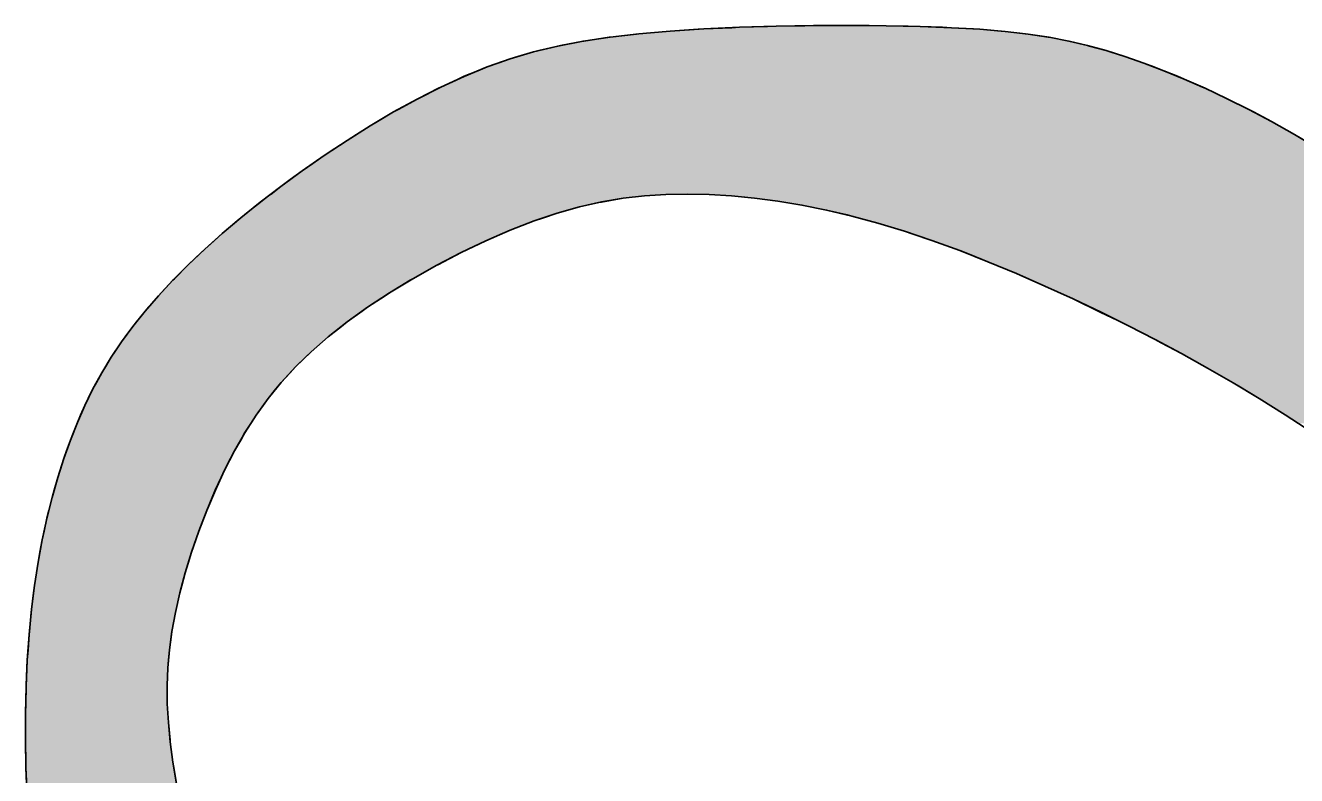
# Model space of a CAD drawing. Header units: inches. Extents: x -225 to -89, y -302 to -258.
# Drawn here: x -172.737 to -172.108, y -267.093 to -266.722 of the extents above; entities that cross this region are included whole.
import ezdxf

# ---------------------------------------------------------------- set-up
doc = ezdxf.new("R2010")
doc.units = ezdxf.units.IN
doc.header["$MEASUREMENT"] = 0
doc.layers.add('A-Elev-Line-01', color=252, linetype='Continuous', lineweight=35)

# ---------------------------------------------------------------- blocks, each defined once
blk = doc.blocks.new('*U11')
at = {"color": 40, "linetype": 'Continuous'}
for p, q in [((-1010.98, 1473.71), (-1018.95, 1473.03)), ((-1009.86, 1473.81), (-1010.98, 1473.71)), ((-1001.69, 1474.33), (-1009.86, 1473.81)), ((-1000.05, 1474.43), (-1001.69, 1474.33)), ((-991.87, 1474.8), (-1000.05, 1474.43)), ((-989.67, 1474.91), (-991.87, 1474.8)), ((-981.51, 1475.15), (-989.67, 1474.91)), ((-978.94, 1475.23), (-981.51, 1475.15)), ((-970.6, 1475.38), (-978.94, 1475.23)), ((-968.09, 1475.42), (-970.6, 1475.38)), ((-957.34, 1475.47), (-968.09, 1475.42)), ((-951.92, 1475.42), (-957.34, 1475.47)), ((-951.92, 1475.42), (-946.91, 1475.38)), ((-946.91, 1475.38), (-940.53, 1475.23)), ((-940.53, 1475.23), (-937.02, 1475.15)), ((-937.02, 1475.15), (-930.51, 1474.91)), ((-930.51, 1474.91), (-927.89, 1474.8)), ((-927.89, 1474.8), (-921.47, 1474.43)), ((-921.47, 1474.43), (-919.68, 1474.33)), ((-919.68, 1474.33), (-913.46, 1473.81)), ((-913.46, 1473.81), (-912.31, 1473.71)), ((-912.31, 1473.71), (-906.34, 1473.03)), ((-1035.19, 1470.88), (-1041.76, 1469.61)), ((-1035.01, 1470.9), (-1035.19, 1470.88)), ((-1027.66, 1472.01), (-1035.01, 1470.9)), ((-1027.35, 1472.06), (-1027.66, 1472.01)), ((-1019.66, 1472.94), (-1027.35, 1472.06)), ((-1018.95, 1473.03), (-1019.66, 1472.94)), ((-906.34, 1473.03), (-905.63, 1472.94)), ((-905.63, 1472.94), (-899.8, 1472.06)), ((-899.8, 1472.06), (-899.5, 1472.01)), ((-899.5, 1472.01), (-893.76, 1470.9)), ((-893.76, 1470.9), (-893.64, 1470.88)), ((-893.64, 1470.88), (-888.28, 1469.61)), ((-1054.19, 1466.39), (-1056.46, 1465.72)), ((-1049.63, 1467.74), (-1054.19, 1466.39)), ((-1048.12, 1468.11), (-1049.63, 1467.74)), ((-1042.58, 1469.45), (-1048.12, 1468.11)), ((-1041.76, 1469.61), (-1042.58, 1469.45)), ((-888.28, 1469.61), (-887.7, 1469.45)), ((-887.7, 1469.45), (-882.9, 1468.11)), ((-882.9, 1468.11), (-881.74, 1467.74)), ((-881.74, 1467.74), (-877.48, 1466.39)), ((-877.48, 1466.39), (-875.55, 1465.72)), ((-1065.85, 1462.26), (-1069.87, 1460.63)), ((-1063.17, 1463.36), (-1065.85, 1462.26)), ((-1060.08, 1464.45), (-1063.17, 1463.36)), ((-1056.46, 1465.72), (-1060.08, 1464.45)), ((-875.55, 1465.72), (-871.89, 1464.45)), ((-871.89, 1464.45), (-869.02, 1463.36)), ((-869.02, 1463.36), (-866.13, 1462.26)), ((-866.13, 1462.26), (-862.12, 1460.63)), ((-1071.59, 1459.84), (-1076.66, 1457.5)), ((-1069.87, 1460.63), (-1071.59, 1459.84)), ((-862.12, 1460.63), (-860.19, 1459.84)), ((-860.19, 1459.84), (-854.87, 1457.5)), ((-1077.35, 1457.15), (-1083.15, 1454.2)), ((-1076.66, 1457.5), (-1077.35, 1457.15)), ((-854.87, 1457.5), (-854.07, 1457.15)), ((-854.07, 1457.15), (-847.79, 1454.2)), ((-1083.51, 1454.02), (-1089.02, 1450.98)), ((-1083.15, 1454.2), (-1083.51, 1454.02)), ((-847.79, 1454.2), (-847.43, 1454.02)), ((-847.43, 1454.02), (-841.35, 1450.98)), ((-1095.04, 1447.48), (-1097.21, 1446.2)), ((-1090.38, 1450.24), (-1095.04, 1447.48)), ((-1089.02, 1450.98), (-1090.38, 1450.24)), ((-841.35, 1450.98), (-839.95, 1450.24)), ((-839.95, 1450.24), (-834.76, 1447.48)), ((-834.76, 1447.48), (-832.47, 1446.2)), ((-1097.21, 1446.2), (-1101.21, 1443.69)), ((-832.47, 1446.2), (-828.01, 1443.69)), ((-1103.96, 1441.96), (-1107.52, 1439.6)), ((-1101.21, 1443.69), (-1103.96, 1441.96)), ((-828.01, 1443.69), (-825.09, 1441.96)), ((-1110.58, 1437.56), (-1113.96, 1435.21)), ((-1107.52, 1439.6), (-1110.58, 1437.56)), ((-1117.03, 1433.07), (-1120.51, 1430.52)), ((-1113.96, 1435.21), (-1117.03, 1433.07)), ((-1120.51, 1430.52), (-1123.25, 1428.51)), ((-1126.78, 1425.81), (-1127.73, 1425.08)), ((-1126.25, 1426.22), (-1126.78, 1425.81)), ((-1126.09, 1426.34), (-1126.25, 1426.22)), ((-1123.25, 1428.51), (-1126.09, 1426.34)), ((-1017.35, 1425.81), (-1023.57, 1425.08)), ((-1011.13, 1426.22), (-1017.35, 1425.81)), ((-1004.86, 1426.34), (-1011.13, 1426.22)), ((-1004.86, 1426.34), (-998.49, 1426.19)), ((-998.49, 1426.19), (-991.98, 1425.81)), ((-991.98, 1425.81), (-989.06, 1425.53)), ((-989.06, 1425.53), (-985.31, 1425.17)), ((-1130.92, 1422.57), (-1133.2, 1420.74)), ((-1129.2, 1423.95), (-1130.92, 1422.57)), ((-1129.12, 1424.01), (-1129.2, 1423.95)), ((-1127.73, 1425.08), (-1129.12, 1424.01)), ((-1036.21, 1422.57), (-1042.74, 1420.74)), ((-1030.1, 1423.95), (-1036.21, 1422.57)), ((-1029.84, 1424.01), (-1030.1, 1423.95)), ((-1023.57, 1425.08), (-1029.84, 1424.01)), ((-985.31, 1425.17), (-978.48, 1424.28)), ((-978.48, 1424.28), (-971.48, 1423.12)), ((-971.48, 1423.12), (-964.3, 1421.67)), ((-964.3, 1421.67), (-958.27, 1420.24)), ((-1135.95, 1418.49), (-1139.13, 1415.8)), ((-1134.88, 1419.39), (-1135.95, 1418.49)), ((-1133.2, 1420.74), (-1134.88, 1419.39)), ((-1049.47, 1418.49), (-1056.42, 1415.8)), ((-1046.78, 1419.39), (-1049.47, 1418.49)), ((-1042.74, 1420.74), (-1046.78, 1419.39)), ((-958.27, 1420.24), (-956.93, 1419.93)), ((-956.93, 1419.93), (-949.37, 1417.88)), ((-949.37, 1417.88), (-941.6, 1415.51)), ((-1140.27, 1414.83), (-1142.64, 1412.72)), ((-1139.13, 1415.8), (-1140.27, 1414.83)), ((-1058.66, 1414.83), (-1063.53, 1412.72)), ((-1056.42, 1415.8), (-1058.66, 1414.83)), ((-941.6, 1415.51), (-939.07, 1414.66)), ((-939.07, 1414.66), (-933.64, 1412.83)), ((-1142.64, 1412.72), (-1145.38, 1410.28)), ((-1063.53, 1412.72), (-1068.64, 1410.28)), ((-933.64, 1412.83), (-925.53, 1409.85)), ((-1146.42, 1409.3), (-1150.18, 1405.74)), ((-1145.38, 1410.28), (-1146.42, 1409.3)), ((-1070.7, 1409.3), (-1077.55, 1405.74)), ((-1068.64, 1410.28), (-1070.7, 1409.3)), ((-925.53, 1409.85), (-922.81, 1408.78)), ((-922.81, 1408.78), (-917.3, 1406.62)), ((-1150.33, 1405.6), (-1154.24, 1401.67)), ((-1150.18, 1405.74), (-1150.33, 1405.6)), ((-1077.83, 1405.6), (-1084.82, 1401.67)), ((-1077.55, 1405.74), (-1077.83, 1405.6)), ((-917.3, 1406.62), (-909.03, 1403.16)), ((-909.03, 1403.16), (-907.75, 1402.6)), ((-1154.69, 1401.22), (-1158.1, 1397.56)), ((-1154.24, 1401.67), (-1154.69, 1401.22)), ((-1085.55, 1401.22), (-1091.56, 1397.56)), ((-1084.82, 1401.67), (-1085.55, 1401.22)), ((-907.75, 1402.6), (-900.75, 1399.53)), ((-900.75, 1399.53), (-893.39, 1396.15)), ((-1158.89, 1396.71), (-1161.81, 1393.34)), ((-1158.1, 1397.56), (-1158.89, 1396.71)), ((-1092.86, 1396.71), (-1097.98, 1393.34)), ((-1091.56, 1397.56), (-1092.86, 1396.71)), ((-893.39, 1396.15), (-892.52, 1395.75)), ((-892.52, 1395.75), (-884.39, 1391.86)), ((-1162.78, 1392.22), (-1165.31, 1389.06)), ((-1161.81, 1393.34), (-1162.78, 1392.22)), ((-1099.53, 1392.22), (-1103.95, 1389.06)), ((-1097.98, 1393.34), (-1099.53, 1392.22)), ((-1165.31, 1389.06), (-1166.35, 1387.76)), ((-1103.95, 1389.06), (-1105.6, 1387.76)), ((-884.39, 1391.86), (-879.72, 1389.55)), ((-879.72, 1389.55), (-876.4, 1387.9)), ((-1168.56, 1384.75), (-1169.63, 1383.29)), ((-1166.35, 1387.76), (-1168.56, 1384.75)), ((-1109.42, 1384.75), (-1111.1, 1383.29)), ((-1105.6, 1387.76), (-1109.42, 1384.75)), ((-876.4, 1387.9), (-868.61, 1383.9)), ((-1169.63, 1383.29), (-1171.56, 1380.4)), ((-1111.1, 1383.29), (-1114.41, 1380.4)), ((-868.61, 1383.9), (-866.83, 1382.95)), ((-866.83, 1382.95), (-860.96, 1379.82)), ((-1172.64, 1378.78), (-1174.34, 1375.97)), ((-1171.56, 1380.4), (-1172.64, 1378.78)), ((-1116.07, 1378.78), (-1118.95, 1375.97)), ((-1114.41, 1380.4), (-1116.07, 1378.78)), ((-860.96, 1379.82), (-854.96, 1376.49)), ((-1175.4, 1374.2), (-1176.91, 1371.43)), ((-1174.34, 1375.97), (-1175.4, 1374.2)), ((-1120.56, 1374.2), (-1123.1, 1371.43)), ((-1118.95, 1375.97), (-1120.56, 1374.2)), ((-854.96, 1376.49), (-853.4, 1375.63)), ((-853.4, 1375.63), (-845.88, 1371.29)), ((-1176.91, 1371.43), (-1177.95, 1369.53)), ((-1123.1, 1371.43), (-1124.64, 1369.53)), ((-845.88, 1371.29), (-844.29, 1370.33)), ((-844.29, 1370.33), (-838.34, 1366.75)), ((-1179.31, 1366.74), (-1180.3, 1364.73)), ((-1177.95, 1369.53), (-1179.31, 1366.74)), ((-1126.91, 1366.74), (-1128.36, 1364.73)), ((-1124.64, 1369.53), (-1126.91, 1366.74)), ((-838.34, 1366.75), (-834.91, 1364.61)), ((-1180.3, 1364.73), (-1181.55, 1361.88)), ((-1128.36, 1364.73), (-1130.42, 1361.88)), ((-834.91, 1364.61), (-830.73, 1361.99)), ((-1182.48, 1359.78), (-1183.65, 1356.8)), ((-1181.55, 1361.88), (-1182.48, 1359.78)), ((-1131.76, 1359.78), (-1133.67, 1356.8)), ((-1130.42, 1361.88), (-1131.76, 1359.78)), ((-830.73, 1361.99), (-826.86, 1359.48)), ((-1183.65, 1356.8), (-1184.51, 1354.63)), ((-1133.67, 1356.8), (-1134.91, 1354.63)), ((-1185.63, 1351.47), (-1186.42, 1349.27)), ((-1184.51, 1354.63), (-1185.63, 1351.47)), ((-1136.72, 1351.47), (-1137.86, 1349.27)), ((-1134.91, 1354.63), (-1136.72, 1351.47)), ((-1186.42, 1349.27), (-1187.5, 1345.88)), ((-1137.86, 1349.27), (-1139.6, 1345.88)), ((-1187.5, 1345.88), (-1188.2, 1343.69)), ((-1139.6, 1345.88), (-1140.62, 1343.69)), ((-1189.23, 1340.07), (-1189.85, 1337.88)), ((-1188.2, 1343.69), (-1189.23, 1340.07)), ((-1142.31, 1340.07), (-1143.23, 1337.88)), ((-1140.62, 1343.69), (-1142.31, 1340.07)), ((-1189.85, 1337.88), (-1190.79, 1334.11)), ((-1143.23, 1337.88), (-1144.82, 1334.11)), ((-1190.79, 1334.11), (-1191.35, 1331.84)), ((-1144.82, 1334.11), (-1145.69, 1331.84)), ((-1191.35, 1331.84), (-1192.17, 1328.07)), ((-1145.69, 1331.84), (-1147.13, 1328.07)), ((-1192.71, 1325.56), (-1193.37, 1322.01)), ((-1192.17, 1328.07), (-1192.71, 1325.56)), ((-1147.99, 1325.56), (-1149.21, 1322.01)), ((-1147.13, 1328.07), (-1147.99, 1325.56)), ((-1193.37, 1322.01), (-1193.92, 1319.03)), ((-1149.21, 1322.01), (-1150.12, 1319.03)), ((-1193.92, 1319.03), (-1194.39, 1315.99)), ((-1150.12, 1319.03), (-1151.05, 1315.99)), ((-1194.39, 1315.99), (-1194.96, 1312.27)), ((-1151.05, 1315.99), (-1152.05, 1312.27)), ((-1194.96, 1312.27), (-1195.23, 1310.09)), ((-1152.05, 1312.27), (-1152.63, 1310.09)), ((-1195.23, 1310.09), (-1195.84, 1305.25)), ((-1152.63, 1310.09), (-1153.74, 1305.25)), ((-1195.92, 1304.38), (-1196.45, 1298.88)), ((-1195.84, 1305.25), (-1195.92, 1304.38)), ((-1153.94, 1304.38), (-1154.96, 1298.88)), ((-1153.74, 1305.25), (-1153.94, 1304.38)), ((-1196.54, 1297.99), (-1196.85, 1293.55)), ((-1196.45, 1298.88), (-1196.54, 1297.99)), ((-1155.08, 1297.99), (-1155.69, 1293.55)), ((-1154.96, 1298.88), (-1155.08, 1297.99)), ((-1196.85, 1293.55), (-1197.06, 1290.51)), ((-1155.69, 1293.55), (-1155.96, 1290.51)), ((-1197.16, 1288.31), (-1197.41, 1283.09)), ((-1197.06, 1290.51), (-1197.16, 1288.31)), ((-1156.16, 1288.31), (-1156.35, 1283.09)), ((-1155.96, 1290.51), (-1156.16, 1288.31)), ((-1197.42, 1282.85), (-1197.54, 1277.8)), ((-1197.41, 1283.09), (-1197.42, 1282.85)), ((-1156.35, 1283.09), (-1156.35, 1282.85)), ((-1156.35, 1282.85), (-1156.29, 1277.8)), ((-1197.54, 1277.8), (-1197.6, 1275.07)), ((-1156.29, 1277.8), (-1156.13, 1275.07)), ((-1197.6, 1275.07), (-1197.61, 1272.38)), ((-1156.13, 1275.07), (-1155.98, 1272.38)), ((-1197.61, 1272.38), (-1197.61, 1267.19)), ((-1155.98, 1272.38), (-1155.47, 1267.19)), ((-1197.61, 1267.19), (-1197.61, 1266.73)), ((-1197.61, 1266.73), (-1197.49, 1260.79)), ((-1155.47, 1267.19), (-1155.43, 1266.73)), ((-1155.43, 1266.73), (-1154.65, 1260.79)), ((-1197.49, 1260.79), (-1197.46, 1259.26)), ((-1197.46, 1259.26), (-1197.27, 1254.5)), ((-1154.65, 1260.79), (-1154.4, 1259.26)), ((-1154.4, 1259.26), (-1153.64, 1254.5))]:
    blk.add_line(p, q, dxfattribs=at)
for points in [[(-1010.98, 1473.71), (-1018.95, 1473.03), (-906.34, 1473.03)], [(-1009.86, 1473.81), (-1010.98, 1473.71), (-912.31, 1473.71)], [(-1001.69, 1474.33), (-1009.86, 1473.81), (-913.46, 1473.81)], [(-1000.05, 1474.43), (-1001.69, 1474.33), (-919.68, 1474.33)], [(-991.87, 1474.8), (-1000.05, 1474.43), (-921.47, 1474.43)], [(-989.67, 1474.91), (-991.87, 1474.8), (-927.89, 1474.8)], [(-981.51, 1475.15), (-989.67, 1474.91), (-930.51, 1474.91)], [(-978.94, 1475.23), (-981.51, 1475.15), (-937.02, 1475.15)], [(-970.6, 1475.38), (-978.94, 1475.23), (-940.53, 1475.23)], [(-968.09, 1475.42), (-970.6, 1475.38), (-946.91, 1475.38)], [(-957.34, 1475.47), (-968.09, 1475.42), (-951.92, 1475.42)], [(-1035.19, 1470.88), (-1041.76, 1469.61), (-888.28, 1469.61)], [(-1035.01, 1470.9), (-1035.19, 1470.88), (-893.64, 1470.88)], [(-1027.66, 1472.01), (-1035.01, 1470.9), (-893.76, 1470.9)], [(-1027.35, 1472.06), (-1027.66, 1472.01), (-899.5, 1472.01)], [(-1019.66, 1472.94), (-1027.35, 1472.06), (-899.8, 1472.06)], [(-1018.95, 1473.03), (-1019.66, 1472.94), (-905.63, 1472.94)], [(-1054.19, 1466.39), (-1056.46, 1465.72), (-875.55, 1465.72)], [(-1049.63, 1467.74), (-1054.19, 1466.39), (-877.48, 1466.39)], [(-1048.12, 1468.11), (-1049.63, 1467.74), (-881.74, 1467.74)], [(-1042.58, 1469.45), (-1048.12, 1468.11), (-882.9, 1468.11)], [(-1041.76, 1469.61), (-1042.58, 1469.45), (-887.7, 1469.45)], [(-1065.85, 1462.26), (-1069.87, 1460.63), (-862.12, 1460.63)], [(-1063.17, 1463.36), (-1065.85, 1462.26), (-866.13, 1462.26)], [(-1060.08, 1464.45), (-1063.17, 1463.36), (-869.02, 1463.36)], [(-1056.46, 1465.72), (-1060.08, 1464.45), (-871.89, 1464.45)], [(-1071.59, 1459.84), (-1076.66, 1457.5), (-854.87, 1457.5)], [(-1069.87, 1460.63), (-1071.59, 1459.84), (-860.19, 1459.84)], [(-1077.35, 1457.15), (-1083.15, 1454.2), (-847.79, 1454.2)], [(-1076.66, 1457.5), (-1077.35, 1457.15), (-854.07, 1457.15)], [(-1083.51, 1454.02), (-1089.02, 1450.98), (-841.35, 1450.98)], [(-1083.15, 1454.2), (-1083.51, 1454.02), (-847.43, 1454.02)], [(-1095.04, 1447.48), (-1097.21, 1446.2), (-832.47, 1446.2)], [(-1090.38, 1450.24), (-1095.04, 1447.48), (-834.76, 1447.48)], [(-1089.02, 1450.98), (-1090.38, 1450.24), (-839.95, 1450.24)], [(-1097.21, 1446.2), (-1101.21, 1443.69), (-828.01, 1443.69)], [(-1103.96, 1441.96), (-1107.52, 1439.6), (-821.11, 1439.6)], [(-1101.21, 1443.69), (-1103.96, 1441.96), (-825.09, 1441.96)], [(-1110.58, 1437.56), (-1113.96, 1435.21), (-814.06, 1435.21)], [(-1107.52, 1439.6), (-1110.58, 1437.56), (-817.84, 1437.56)], [(-1117.03, 1433.07), (-1120.51, 1430.52), (-806.84, 1430.52)], [(-1113.96, 1435.21), (-1117.03, 1433.07), (-810.76, 1433.07)], [(-1120.51, 1430.52), (-1123.25, 1428.51), (-803.87, 1428.51)], [(-1126.78, 1425.81), (-1127.73, 1425.08), (-1023.57, 1425.08)], [(-1126.25, 1426.22), (-1126.78, 1425.81), (-1017.35, 1425.81)], [(-1126.09, 1426.34), (-1126.25, 1426.22), (-1011.13, 1426.22)], [(-1123.25, 1428.51), (-1126.09, 1426.34), (-800.64, 1426.34)], [(-1004.86, 1426.34), (-998.49, 1426.19), (-800.42, 1426.19)], [(-998.49, 1426.19), (-991.98, 1425.81), (-799.85, 1425.81)], [(-991.98, 1425.81), (-989.06, 1425.53), (-799.44, 1425.53)], [(-989.06, 1425.53), (-985.31, 1425.17), (-798.93, 1425.17)], [(-1130.92, 1422.57), (-1133.2, 1420.74), (-1042.74, 1420.74)], [(-1129.2, 1423.95), (-1130.92, 1422.57), (-1036.21, 1422.57)], [(-1129.12, 1424.01), (-1129.2, 1423.95), (-1030.1, 1423.95)], [(-1127.73, 1425.08), (-1129.12, 1424.01), (-1029.84, 1424.01)], [(-985.31, 1425.17), (-978.48, 1424.28), (-797.65, 1424.28)], [(-978.48, 1424.28), (-971.48, 1423.12), (-795.98, 1423.12)], [(-971.48, 1423.12), (-964.3, 1421.67), (-793.9, 1421.67)], [(-964.3, 1421.67), (-958.27, 1420.24), (-791.85, 1420.24)], [(-1135.95, 1418.49), (-1139.13, 1415.8), (-1056.42, 1415.8)], [(-1134.88, 1419.39), (-1135.95, 1418.49), (-1049.47, 1418.49)], [(-1133.2, 1420.74), (-1134.88, 1419.39), (-1046.78, 1419.39)], [(-958.27, 1420.24), (-956.93, 1419.93), (-791.41, 1419.93)], [(-956.93, 1419.93), (-949.37, 1417.88), (-788.56, 1417.88)], [(-949.37, 1417.88), (-941.6, 1415.51), (-785.26, 1415.51)], [(-1140.27, 1414.83), (-1142.64, 1412.72), (-1063.53, 1412.72)], [(-1139.13, 1415.8), (-1140.27, 1414.83), (-1058.66, 1414.83)], [(-941.6, 1415.51), (-939.07, 1414.66), (-784.07, 1414.66)], [(-939.07, 1414.66), (-933.64, 1412.83), (-781.58, 1412.83)], [(-1142.64, 1412.72), (-1145.38, 1410.28), (-1068.64, 1410.28)], [(-933.64, 1412.83), (-925.53, 1409.85), (-777.53, 1409.85)], [(-1146.42, 1409.3), (-1150.18, 1405.74), (-1077.55, 1405.74)], [(-1145.38, 1410.28), (-1146.42, 1409.3), (-1070.7, 1409.3)], [(-925.53, 1409.85), (-922.81, 1408.78), (-776.07, 1408.78)], [(-922.81, 1408.78), (-917.3, 1406.62), (-773.19, 1406.62)], [(-1150.33, 1405.6), (-1154.24, 1401.67), (-1084.82, 1401.67)], [(-1150.18, 1405.74), (-1150.33, 1405.6), (-1077.83, 1405.6)], [(-917.3, 1406.62), (-909.03, 1403.16), (-768.6, 1403.16)], [(-909.03, 1403.16), (-907.75, 1402.6), (-767.86, 1402.6)], [(-1154.69, 1401.22), (-1158.1, 1397.56), (-1091.56, 1397.56)], [(-1154.24, 1401.67), (-1154.69, 1401.22), (-1085.55, 1401.22)], [(-907.75, 1402.6), (-900.75, 1399.53), (-763.84, 1399.53)], [(-900.75, 1399.53), (-893.39, 1396.15), (-759.43, 1396.15)], [(-1158.89, 1396.71), (-1161.81, 1393.34), (-1097.98, 1393.34)], [(-1158.1, 1397.56), (-1158.89, 1396.71), (-1092.86, 1396.71)], [(-893.39, 1396.15), (-892.52, 1395.75), (-758.92, 1395.75)], [(-892.52, 1395.75), (-884.39, 1391.86), (-753.91, 1391.86)], [(-1162.78, 1392.22), (-1165.31, 1389.06), (-1103.95, 1389.06)], [(-1161.81, 1393.34), (-1162.78, 1392.22), (-1099.53, 1392.22)], [(-1165.31, 1389.06), (-1166.35, 1387.76), (-1105.6, 1387.76)], [(-884.39, 1391.86), (-879.72, 1389.55), (-750.92, 1389.55)], [(-879.72, 1389.55), (-876.4, 1387.9), (-748.82, 1387.9)], [(-1168.56, 1384.75), (-1169.63, 1383.29), (-1111.1, 1383.29)], [(-1166.35, 1387.76), (-1168.56, 1384.75), (-1109.42, 1384.75)], [(-876.4, 1387.9), (-868.61, 1383.9), (-743.69, 1383.9)], [(-1169.63, 1383.29), (-1171.56, 1380.4), (-1114.41, 1380.4)], [(-868.61, 1383.9), (-866.83, 1382.95), (-742.48, 1382.95)], [(-866.83, 1382.95), (-860.96, 1379.82), (-738.49, 1379.82)], [(-1172.64, 1378.78), (-1174.34, 1375.97), (-1118.95, 1375.97)], [(-1171.56, 1380.4), (-1172.64, 1378.78), (-1116.07, 1378.78)], [(-860.96, 1379.82), (-854.96, 1376.49), (-734.24, 1376.49)], [(-1175.4, 1374.2), (-1176.91, 1371.43), (-1123.1, 1371.43)], [(-1174.34, 1375.97), (-1175.4, 1374.2), (-1120.56, 1374.2)], [(-854.96, 1376.49), (-853.4, 1375.63), (-733.13, 1375.63)], [(-853.4, 1375.63), (-845.88, 1371.29), (-727.58, 1371.29)], [(-1176.91, 1371.43), (-1177.95, 1369.53), (-1124.64, 1369.53)], [(-845.88, 1371.29), (-844.29, 1370.33), (-726.36, 1370.33)], [(-844.29, 1370.33), (-838.34, 1366.75), (-721.74, 1366.75)], [(-1179.31, 1366.74), (-1180.3, 1364.73), (-1128.36, 1364.73)], [(-1177.95, 1369.53), (-1179.31, 1366.74), (-1126.91, 1366.74)], [(-838.34, 1366.75), (-834.91, 1364.61), (-718.98, 1364.61)], [(-1180.3, 1364.73), (-1181.55, 1361.88), (-1130.42, 1361.88)], [(-834.91, 1364.61), (-830.73, 1361.99), (-715.55, 1361.99)], [(-1182.48, 1359.78), (-1183.65, 1356.8), (-1133.67, 1356.8)], [(-1181.55, 1361.88), (-1182.48, 1359.78), (-1131.76, 1359.78)], [(-830.73, 1361.99), (-826.86, 1359.48), (-712.25, 1359.48)], [(-1183.65, 1356.8), (-1184.51, 1354.63), (-1134.91, 1354.63)], [(-1185.63, 1351.47), (-1186.42, 1349.27), (-1137.86, 1349.27)], [(-1184.51, 1354.63), (-1185.63, 1351.47), (-1136.72, 1351.47)], [(-1186.42, 1349.27), (-1187.5, 1345.88), (-1139.6, 1345.88)], [(-1187.5, 1345.88), (-1188.2, 1343.69), (-1140.62, 1343.69)], [(-1189.23, 1340.07), (-1189.85, 1337.88), (-1143.23, 1337.88)], [(-1188.2, 1343.69), (-1189.23, 1340.07), (-1142.31, 1340.07)], [(-1189.85, 1337.88), (-1190.79, 1334.11), (-1144.82, 1334.11)], [(-1190.79, 1334.11), (-1191.35, 1331.84), (-1145.69, 1331.84)], [(-1191.35, 1331.84), (-1192.17, 1328.07), (-1147.13, 1328.07)], [(-1192.71, 1325.56), (-1193.37, 1322.01), (-1149.21, 1322.01)], [(-1192.17, 1328.07), (-1192.71, 1325.56), (-1147.99, 1325.56)], [(-1193.37, 1322.01), (-1193.92, 1319.03), (-1150.12, 1319.03)], [(-1193.92, 1319.03), (-1194.39, 1315.99), (-1151.05, 1315.99)], [(-1194.39, 1315.99), (-1194.96, 1312.27), (-1152.05, 1312.27)], [(-1194.96, 1312.27), (-1195.23, 1310.09), (-1152.63, 1310.09)], [(-1195.23, 1310.09), (-1195.84, 1305.25), (-1153.74, 1305.25)], [(-1195.92, 1304.38), (-1196.45, 1298.88), (-1154.96, 1298.88)], [(-1195.84, 1305.25), (-1195.92, 1304.38), (-1153.94, 1304.38)], [(-1196.54, 1297.99), (-1196.85, 1293.55), (-1155.69, 1293.55)], [(-1196.45, 1298.88), (-1196.54, 1297.99), (-1155.08, 1297.99)], [(-1196.85, 1293.55), (-1197.06, 1290.51), (-1155.96, 1290.51)], [(-1197.16, 1288.31), (-1197.41, 1283.09), (-1156.35, 1283.09)], [(-1197.06, 1290.51), (-1197.16, 1288.31), (-1156.16, 1288.31)], [(-1197.42, 1282.85), (-1197.54, 1277.8), (-1156.29, 1277.8)], [(-1197.41, 1283.09), (-1197.42, 1282.85), (-1156.35, 1282.85)], [(-1197.54, 1277.8), (-1197.6, 1275.07), (-1156.13, 1275.07)], [(-1197.6, 1275.07), (-1197.61, 1272.38), (-1155.98, 1272.38)], [(-1197.61, 1272.38), (-1197.61, 1267.19), (-1155.47, 1267.19)], [(-1197.61, 1267.19), (-1197.61, 1266.73), (-1155.43, 1266.73)], [(-1197.61, 1266.73), (-1197.49, 1260.79), (-1154.65, 1260.79)], [(-1197.49, 1260.79), (-1197.46, 1259.26), (-1154.4, 1259.26)], [(-1197.46, 1259.26), (-1197.27, 1254.5), (-1153.64, 1254.5)]]:
    blk.add_solid(points, dxfattribs=at)
at = {"color": 40, "linetype": 'Continuous', "extrusion": (0, 0, -1)}
for points in [[(1010.98, 1473.71), (912.31, 1473.71), (906.34, 1473.03)], [(1009.86, 1473.81), (913.46, 1473.81), (912.31, 1473.71)], [(1001.69, 1474.33), (919.68, 1474.33), (913.46, 1473.81)], [(1000.05, 1474.43), (921.47, 1474.43), (919.68, 1474.33)], [(991.87, 1474.8), (927.89, 1474.8), (921.47, 1474.43)], [(989.67, 1474.91), (930.51, 1474.91), (927.89, 1474.8)], [(981.51, 1475.15), (937.02, 1475.15), (930.51, 1474.91)], [(978.94, 1475.23), (940.53, 1475.23), (937.02, 1475.15)], [(970.6, 1475.38), (946.91, 1475.38), (940.53, 1475.23)], [(968.09, 1475.42), (951.92, 1475.42), (946.91, 1475.38)], [(1035.19, 1470.88), (893.64, 1470.88), (888.28, 1469.61)], [(1035.01, 1470.9), (893.76, 1470.9), (893.64, 1470.88)], [(1027.66, 1472.01), (899.5, 1472.01), (893.76, 1470.9)], [(1027.35, 1472.06), (899.8, 1472.06), (899.5, 1472.01)], [(1019.66, 1472.94), (905.63, 1472.94), (899.8, 1472.06)], [(1018.95, 1473.03), (906.34, 1473.03), (905.63, 1472.94)], [(1054.19, 1466.39), (877.48, 1466.39), (875.55, 1465.72)], [(1049.63, 1467.74), (881.74, 1467.74), (877.48, 1466.39)], [(1048.12, 1468.11), (882.9, 1468.11), (881.74, 1467.74)], [(1042.58, 1469.45), (887.7, 1469.45), (882.9, 1468.11)], [(1041.76, 1469.61), (888.28, 1469.61), (887.7, 1469.45)], [(1065.85, 1462.26), (866.13, 1462.26), (862.12, 1460.63)], [(1063.17, 1463.36), (869.02, 1463.36), (866.13, 1462.26)], [(1060.08, 1464.45), (871.89, 1464.45), (869.02, 1463.36)], [(1056.46, 1465.72), (875.55, 1465.72), (871.89, 1464.45)], [(1071.59, 1459.84), (860.19, 1459.84), (854.87, 1457.5)], [(1069.87, 1460.63), (862.12, 1460.63), (860.19, 1459.84)], [(1077.35, 1457.15), (854.07, 1457.15), (847.79, 1454.2)], [(1076.66, 1457.5), (854.87, 1457.5), (854.07, 1457.15)], [(1083.51, 1454.02), (847.43, 1454.02), (841.35, 1450.98)], [(1083.15, 1454.2), (847.79, 1454.2), (847.43, 1454.02)], [(1095.04, 1447.48), (834.76, 1447.48), (832.47, 1446.2)], [(1090.38, 1450.24), (839.95, 1450.24), (834.76, 1447.48)], [(1089.02, 1450.98), (841.35, 1450.98), (839.95, 1450.24)], [(1097.21, 1446.2), (832.47, 1446.2), (828.01, 1443.69)], [(1103.96, 1441.96), (825.09, 1441.96), (821.11, 1439.6)], [(1101.21, 1443.69), (828.01, 1443.69), (825.09, 1441.96)], [(1110.58, 1437.56), (817.84, 1437.56), (814.06, 1435.21)], [(1107.52, 1439.6), (821.11, 1439.6), (817.84, 1437.56)], [(1117.03, 1433.07), (810.76, 1433.07), (806.84, 1430.52)], [(1113.96, 1435.21), (814.06, 1435.21), (810.76, 1433.07)], [(1120.51, 1430.52), (806.84, 1430.52), (803.87, 1428.51)], [(1126.78, 1425.81), (1017.35, 1425.81), (1023.57, 1425.08)], [(1126.25, 1426.22), (1011.13, 1426.22), (1017.35, 1425.81)], [(1126.09, 1426.34), (1004.86, 1426.34), (1011.13, 1426.22)], [(1123.25, 1428.51), (803.87, 1428.51), (800.64, 1426.34)], [(1004.86, 1426.34), (800.64, 1426.34), (800.42, 1426.19)], [(998.49, 1426.19), (800.42, 1426.19), (799.85, 1425.81)], [(991.98, 1425.81), (799.85, 1425.81), (799.44, 1425.53)], [(989.06, 1425.53), (799.44, 1425.53), (798.93, 1425.17)], [(1130.92, 1422.57), (1036.21, 1422.57), (1042.74, 1420.74)], [(1129.2, 1423.95), (1030.1, 1423.95), (1036.21, 1422.57)], [(1129.12, 1424.01), (1029.84, 1424.01), (1030.1, 1423.95)], [(1127.73, 1425.08), (1023.57, 1425.08), (1029.84, 1424.01)], [(985.31, 1425.17), (798.93, 1425.17), (797.65, 1424.28)], [(978.48, 1424.28), (797.65, 1424.28), (795.98, 1423.12)], [(971.48, 1423.12), (795.98, 1423.12), (793.9, 1421.67)], [(964.3, 1421.67), (793.9, 1421.67), (791.85, 1420.24)], [(1135.95, 1418.49), (1049.47, 1418.49), (1056.42, 1415.8)], [(1134.88, 1419.39), (1046.78, 1419.39), (1049.47, 1418.49)], [(1133.2, 1420.74), (1042.74, 1420.74), (1046.78, 1419.39)], [(958.27, 1420.24), (791.85, 1420.24), (791.41, 1419.93)], [(956.93, 1419.93), (791.41, 1419.93), (788.56, 1417.88)], [(949.37, 1417.88), (788.56, 1417.88), (785.26, 1415.51)], [(1140.27, 1414.83), (1058.66, 1414.83), (1063.53, 1412.72)], [(1139.13, 1415.8), (1056.42, 1415.8), (1058.66, 1414.83)], [(941.6, 1415.51), (785.26, 1415.51), (784.07, 1414.66)], [(939.07, 1414.66), (784.07, 1414.66), (781.58, 1412.83)], [(1142.64, 1412.72), (1063.53, 1412.72), (1068.64, 1410.28)], [(933.64, 1412.83), (781.58, 1412.83), (777.53, 1409.85)], [(1146.42, 1409.3), (1070.7, 1409.3), (1077.55, 1405.74)], [(1145.38, 1410.28), (1068.64, 1410.28), (1070.7, 1409.3)], [(925.53, 1409.85), (777.53, 1409.85), (776.07, 1408.78)], [(922.81, 1408.78), (776.07, 1408.78), (773.19, 1406.62)], [(1150.33, 1405.6), (1077.83, 1405.6), (1084.82, 1401.67)], [(1150.18, 1405.74), (1077.55, 1405.74), (1077.83, 1405.6)], [(917.3, 1406.62), (773.19, 1406.62), (768.6, 1403.16)], [(909.03, 1403.16), (768.6, 1403.16), (767.86, 1402.6)], [(1154.69, 1401.22), (1085.55, 1401.22), (1091.56, 1397.56)], [(1154.24, 1401.67), (1084.82, 1401.67), (1085.55, 1401.22)], [(907.75, 1402.6), (767.86, 1402.6), (763.84, 1399.53)], [(900.75, 1399.53), (763.84, 1399.53), (759.43, 1396.15)], [(1158.89, 1396.71), (1092.86, 1396.71), (1097.98, 1393.34)], [(1158.1, 1397.56), (1091.56, 1397.56), (1092.86, 1396.71)], [(893.39, 1396.15), (759.43, 1396.15), (758.92, 1395.75)], [(892.52, 1395.75), (758.92, 1395.75), (753.91, 1391.86)], [(1162.78, 1392.22), (1099.53, 1392.22), (1103.95, 1389.06)], [(1161.81, 1393.34), (1097.98, 1393.34), (1099.53, 1392.22)], [(1165.31, 1389.06), (1103.95, 1389.06), (1105.6, 1387.76)], [(884.39, 1391.86), (753.91, 1391.86), (750.92, 1389.55)], [(879.72, 1389.55), (750.92, 1389.55), (748.82, 1387.9)], [(1168.56, 1384.75), (1109.42, 1384.75), (1111.1, 1383.29)], [(1166.35, 1387.76), (1105.6, 1387.76), (1109.42, 1384.75)], [(876.4, 1387.9), (748.82, 1387.9), (743.69, 1383.9)], [(1169.63, 1383.29), (1111.1, 1383.29), (1114.41, 1380.4)], [(868.61, 1383.9), (743.69, 1383.9), (742.48, 1382.95)], [(866.83, 1382.95), (742.48, 1382.95), (738.49, 1379.82)], [(1172.64, 1378.78), (1116.07, 1378.78), (1118.95, 1375.97)], [(1171.56, 1380.4), (1114.41, 1380.4), (1116.07, 1378.78)], [(860.96, 1379.82), (738.49, 1379.82), (734.24, 1376.49)], [(1175.4, 1374.2), (1120.56, 1374.2), (1123.1, 1371.43)], [(1174.34, 1375.97), (1118.95, 1375.97), (1120.56, 1374.2)], [(854.96, 1376.49), (734.24, 1376.49), (733.13, 1375.63)], [(853.4, 1375.63), (733.13, 1375.63), (727.58, 1371.29)], [(1176.91, 1371.43), (1123.1, 1371.43), (1124.64, 1369.53)], [(845.88, 1371.29), (727.58, 1371.29), (726.36, 1370.33)], [(844.29, 1370.33), (726.36, 1370.33), (721.74, 1366.75)], [(1179.31, 1366.74), (1126.91, 1366.74), (1128.36, 1364.73)], [(1177.95, 1369.53), (1124.64, 1369.53), (1126.91, 1366.74)], [(838.34, 1366.75), (721.74, 1366.75), (718.98, 1364.61)], [(1180.3, 1364.73), (1128.36, 1364.73), (1130.42, 1361.88)], [(834.91, 1364.61), (718.98, 1364.61), (715.55, 1361.99)], [(1182.48, 1359.78), (1131.76, 1359.78), (1133.67, 1356.8)], [(1181.55, 1361.88), (1130.42, 1361.88), (1131.76, 1359.78)], [(830.73, 1361.99), (715.55, 1361.99), (712.25, 1359.48)], [(1183.65, 1356.8), (1133.67, 1356.8), (1134.91, 1354.63)], [(1185.63, 1351.47), (1136.72, 1351.47), (1137.86, 1349.27)], [(1184.51, 1354.63), (1134.91, 1354.63), (1136.72, 1351.47)], [(1186.42, 1349.27), (1137.86, 1349.27), (1139.6, 1345.88)], [(1187.5, 1345.88), (1139.6, 1345.88), (1140.62, 1343.69)], [(1189.23, 1340.07), (1142.31, 1340.07), (1143.23, 1337.88)], [(1188.2, 1343.69), (1140.62, 1343.69), (1142.31, 1340.07)], [(1189.85, 1337.88), (1143.23, 1337.88), (1144.82, 1334.11)], [(1190.79, 1334.11), (1144.82, 1334.11), (1145.69, 1331.84)], [(1191.35, 1331.84), (1145.69, 1331.84), (1147.13, 1328.07)], [(1192.71, 1325.56), (1147.99, 1325.56), (1149.21, 1322.01)], [(1192.17, 1328.07), (1147.13, 1328.07), (1147.99, 1325.56)], [(1193.37, 1322.01), (1149.21, 1322.01), (1150.12, 1319.03)], [(1193.92, 1319.03), (1150.12, 1319.03), (1151.05, 1315.99)], [(1194.39, 1315.99), (1151.05, 1315.99), (1152.05, 1312.27)], [(1194.96, 1312.27), (1152.05, 1312.27), (1152.63, 1310.09)], [(1195.23, 1310.09), (1152.63, 1310.09), (1153.74, 1305.25)], [(1195.92, 1304.38), (1153.94, 1304.38), (1154.96, 1298.88)], [(1195.84, 1305.25), (1153.74, 1305.25), (1153.94, 1304.38)], [(1196.54, 1297.99), (1155.08, 1297.99), (1155.69, 1293.55)], [(1196.45, 1298.88), (1154.96, 1298.88), (1155.08, 1297.99)], [(1196.85, 1293.55), (1155.69, 1293.55), (1155.96, 1290.51)], [(1197.16, 1288.31), (1156.16, 1288.31), (1156.35, 1283.09)], [(1197.06, 1290.51), (1155.96, 1290.51), (1156.16, 1288.31)], [(1197.42, 1282.85), (1156.35, 1282.85), (1156.29, 1277.8)], [(1197.41, 1283.09), (1156.35, 1283.09), (1156.35, 1282.85)], [(1197.54, 1277.8), (1156.29, 1277.8), (1156.13, 1275.07)], [(1197.6, 1275.07), (1156.13, 1275.07), (1155.98, 1272.38)], [(1197.61, 1272.38), (1155.98, 1272.38), (1155.47, 1267.19)], [(1197.61, 1267.19), (1155.47, 1267.19), (1155.43, 1266.73)], [(1197.61, 1266.73), (1155.43, 1266.73), (1154.65, 1260.79)], [(1197.49, 1260.79), (1154.65, 1260.79), (1154.4, 1259.26)], [(1197.46, 1259.26), (1154.4, 1259.26), (1153.64, 1254.5)]]:
    blk.add_solid(points, dxfattribs=at)
blk = doc.blocks.new('144')
at = {"color": 40}
for points in [[(-319.29536, 40.7339), (-319.30708, 40.74085), (-319.31854, 40.74729), (-319.32975, 40.75324), (-319.34069, 40.75871), (-319.35136, 40.76372), (-319.36175, 40.76828), (-319.37184, 40.7724), (-319.38164, 40.77611), (-319.39112, 40.77941), (-319.40033, 40.78233), (-319.40947, 40.78488), (-319.41879, 40.78708), (-319.42854, 40.78897), (-319.43896, 40.79055), (-319.45031, 40.79185), (-319.46283, 40.7929), (-319.47677, 40.79371), (-319.49228, 40.79431), (-319.50909, 40.79468), (-319.52681, 40.79483), (-319.54508, 40.79476), (-319.56351, 40.79444), (-319.58174, 40.79388), (-319.59937, 40.79308), (-319.61605, 40.79202), (-319.63148, 40.79069), (-319.64576, 40.78905), (-319.65908, 40.78704), (-319.67164, 40.78461), (-319.68362, 40.78171), (-319.69521, 40.77828), (-319.70661, 40.77427), (-319.718, 40.76962), (-319.72954, 40.76431), (-319.74118, 40.7584), (-319.75284, 40.75197), (-319.76445, 40.74511), (-319.77591, 40.73791), (-319.78716, 40.73044), (-319.79811, 40.7228), (-319.80868, 40.71506), (-319.8188, 40.70731), (-319.82844, 40.69956), (-319.83761, 40.69182), (-319.84628, 40.68409), (-319.85445, 40.67638), (-319.8621, 40.66869), (-319.86924, 40.66103), (-319.87584, 40.65341), (-319.88191, 40.64582), (-319.88748, 40.63822), (-319.89259, 40.63057), (-319.89729, 40.62279), (-319.90161, 40.61486), (-319.9056, 40.6067), (-319.90931, 40.59828), (-319.91276, 40.58954), (-319.91601, 40.58043), (-319.91903, 40.57095), (-319.92183, 40.56108), (-319.92439, 40.55081), (-319.9267, 40.54014), (-319.92875, 40.52906), (-319.93052, 40.51757), (-319.93201, 40.50564), (-319.9332, 40.4933), (-319.93409, 40.48059), (-319.93469, 40.46759), (-319.93501, 40.45436), (-319.93503, 40.44098), (-319.93477, 40.4275), (-319.93422, 40.414)], [(-319.86031, 40.41942), (-319.86203, 40.4301), (-319.86336, 40.4402), (-319.86429, 40.44979), (-319.86482, 40.45901), (-319.86493, 40.46799), (-319.86459, 40.47687), (-319.86381, 40.48577), (-319.86255, 40.49482), (-319.86082, 40.50416), (-319.8586, 40.51387), (-319.85591, 40.5239), (-319.85279, 40.53411), (-319.84925, 40.54441), (-319.84534, 40.55468), (-319.84106, 40.5648), (-319.83647, 40.57467), (-319.83157, 40.58417), (-319.82639, 40.59322), (-319.82086, 40.60185), (-319.8149, 40.61012), (-319.80844, 40.61808), (-319.80138, 40.62579), (-319.79366, 40.63331), (-319.7852, 40.64071), (-319.7759, 40.64803), (-319.76575, 40.65531), (-319.75485, 40.66248), (-319.74339, 40.66945), (-319.73152, 40.67613), (-319.71941, 40.68242), (-319.70723, 40.68823), (-319.69515, 40.69347), (-319.68333, 40.69803), (-319.6719, 40.70186), (-319.66081, 40.70497), (-319.64998, 40.70742), (-319.63933, 40.70923), (-319.62876, 40.71046), (-319.61819, 40.71116), (-319.60755, 40.71136), (-319.59673, 40.71112), (-319.58567, 40.71047), (-319.57434, 40.70939), (-319.56273, 40.70787), (-319.55083, 40.70589), (-319.53863, 40.70344), (-319.52611, 40.70048), (-319.51326, 40.697), (-319.50007, 40.69298), (-319.48655, 40.68841), (-319.47276, 40.68335), (-319.45879, 40.67786), (-319.44473, 40.67199), (-319.43066, 40.66582), (-319.41668, 40.6594), (-319.40286, 40.6528), (-319.3893, 40.64607), (-319.37605, 40.63926), (-319.36306, 40.63233), (-319.35021, 40.62521), (-319.33744, 40.61784), (-319.32463, 40.61014), (-319.3117, 40.60205), (-319.29855, 40.5935)]]:
    blk.add_lwpolyline(points, dxfattribs=at)
at = {"color": 40, "linetype": 'Continuous', "xscale": 0.0016989692132326, "yscale": 0.0016989692132326, "zscale": 0.0016989692132326}
blk.add_blockref('*U11', (-317.90032, 38.28806), dxfattribs=at)

msp = doc.modelspace()

# ---------------------------------------------------------------- block references
at = {"layer": 'A-Elev-Line-01'}
msp.add_blockref('144', (147.19772, -307.51684), dxfattribs=at)

doc.saveas('drawing.dxf')
